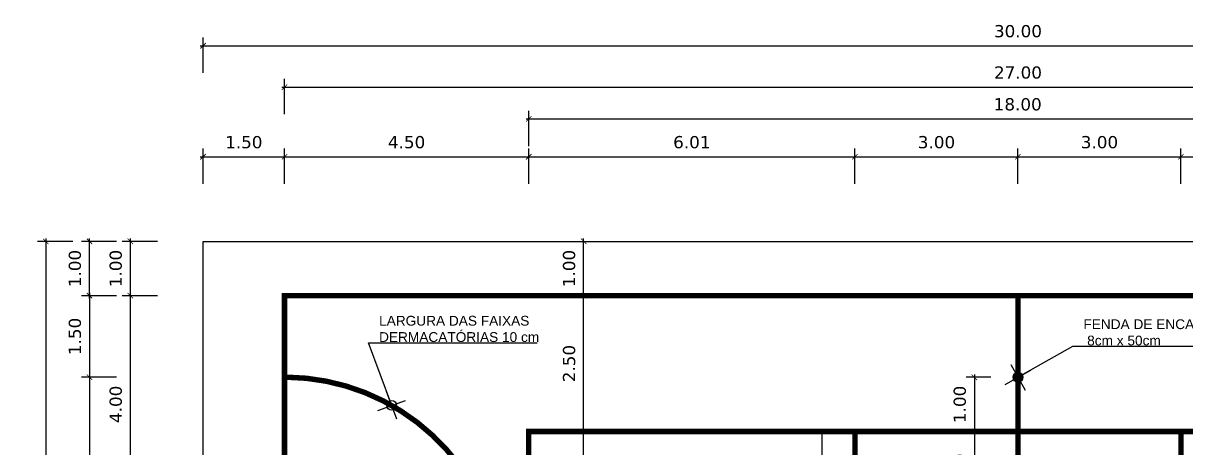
# Model space of a CAD drawing. Header units: inches. Extents: x -64 to 509, y -100 to 268.
# Drawn here: x 78.55 to 99.95, y 146.58 to 154.39 of the extents above; entities that cross this region are included whole.
import ezdxf

# ---------------------------------------------------------------- set-up
doc = ezdxf.new("R2010")
doc.units = ezdxf.units.IN
doc.header["$MEASUREMENT"] = 0
doc.header["$PDMODE"] = 35
for name, color, linetype in [('BASQUETE', 10, 'Continuous'), ('COTA', 1, 'Continuous'), ('LINHA', 1, 'Continuous'), ('VISTA1', 1, 'Continuous'), ('VOLEIBOL', 1, 'Continuous')]:
    doc.layers.add(name, color=color, linetype=linetype)
doc.layers.add('futsal', color=8, linetype='Continuous', lineweight=5)
doc.styles.add('AMB125', font='verdana.ttf')
doc.styles.add('ARQ_COTAS', font='arial.ttf')
doc.styles.add('COTA125', font='arial.ttf')
doc.styles.add('ROMANS', font='arial.ttf')
doc.dimstyles.new('ARQ_100', dxfattribs={"dimtxt": 0.1, "dimasz": 0.1, "dimexe": 0.1, "dimexo": 0.3, "dimgap": 0.1, "dimtad": 1, "dimrnd": 0.01, "dimzin": 6, "dimdsep": 46, "dimtxsty": 'ARQ_COTAS', "dimblk": 'DOT', "dimcen": 0.09, "dimclrd": 256, "dimclre": 256, "dimclrt": 2, "dimaunit": 1, "dimadec": 0, "dimazin": 0, "dimtfac": 1, "dimtmove": 2, "dimatfit": 3, "dimldrblk": 'DOT', "dimfxl": 0.4, "dimfxlon": 1, "dimtolj": 1, "dimtzin": 0, "dimarcsym": 0})
doc.dimstyles.new('COTA125', dxfattribs={"dimtxt": 0.225, "dimasz": 0.1, "dimexe": 0.15, "dimexo": 0.5, "dimgap": 0.15, "dimtad": 1, "dimzin": 4, "dimdsep": 46, "dimtxsty": 'COTA125', "dimblk": 'ARCHTICK', "dimcen": -0.1, "dimdle": 0.05, "dimclrd": 256, "dimclre": 256, "dimclrt": 2, "dimadec": 0, "dimazin": 0, "dimtfac": 1, "dimtix": 1, "dimtmove": 2, "dimatfit": 3, "dimldrblk": 'OPEN30', "dimfxl": 0.5, "dimfxlon": 1, "dimtvp": 0.5, "dimtfillclr": 2, "dimtolj": 1, "dimtzin": 4, "dimarcsym": 0})
doc.dimstyles.new('COTA125$0', dxfattribs={"dimtxt": 0.225, "dimasz": 0.1, "dimexe": 0.15, "dimexo": 0.5, "dimgap": 0.15, "dimtad": 1, "dimzin": 4, "dimdsep": 46, "dimtxsty": 'AMB125', "dimblk": 'ARCHTICK', "dimcen": -0.1, "dimdle": 0.05, "dimclrd": 256, "dimclre": 256, "dimclrt": 3, "dimadec": 0, "dimazin": 0, "dimtfac": 1, "dimtix": 1, "dimtmove": 2, "dimatfit": 3, "dimldrblk": 'OPEN30', "dimfxl": 0.5, "dimfxlon": 1, "dimtvp": 0.5, "dimtfillclr": 2, "dimtolj": 1, "dimtzin": 4, "dimarcsym": 0})
doc.dimstyles.new('DOT10', dxfattribs={"dimtxt": 0.02, "dimasz": 0.01, "dimexe": 0.025, "dimexo": 0.1, "dimgap": 0.012, "dimtad": 1, "dimrnd": 0.001, "dimzin": 4, "dimdsep": 46, "dimtxsty": 'ROMANS', "dimblk": 'OBLIQUE', "dimcen": 0.09, "dimclrd": 1, "dimclrt": 1, "dimadec": 0, "dimazin": 0, "dimtfac": 1.777778, "dimtix": 1, "dimtmove": 0, "dimatfit": 3, "dimldrblk": 'DOT', "dimfxl": 1, "dimtolj": 1, "dimtzin": 0, "dimarcsym": 0})

# ---------------------------------------------------------------- blocks, each defined once
blk = doc.blocks.new('_ArchTick')
at = {"color": 0, "linetype": 'ByBlock', "const_width": 0.15}
blk.add_lwpolyline([(-0.5, -0.5), (0.5, 0.5)], dxfattribs=at)
blk = doc.blocks.new('*D343')
at = {"layer": 'COTA', "lineweight": -2, "transparency": 16777216}
for p, q in [((81.81, 151.937), (83.41, 151.937)), ((81.86, 151.437), (81.86, 152.087)), ((83.36, 151.437), (83.36, 152.087))]:
    blk.add_line(p, q, dxfattribs=at)
at = {"layer": 'DEFPOINTS', "color": 0, "transparency": 16777216}
for p in [(83.36, 151.937), (81.86, 150.38), (83.36, 149.38)]:
    blk.add_point(p, dxfattribs=at)
at = {"layer": 'COTA', "lineweight": -2, "transparency": 16777216, "xscale": 0.1, "yscale": 0.1, "zscale": 0.1, "rotation": 180}
blk.add_blockref('_ArchTick', (81.86, 151.937), dxfattribs=at)
at = {"layer": 'COTA', "lineweight": -2, "transparency": 16777216, "xscale": 0.1, "yscale": 0.1, "zscale": 0.1}
blk.add_blockref('_ArchTick', (83.36, 151.937), dxfattribs=at)
at = {"layer": 'COTA', "color": 2, "transparency": 16777216, "insert": (82.61, 152.204), "char_height": 0.225, "attachment_point": 5, "style": 'AMB125'}
blk.add_mtext('\\A1;1.50', dxfattribs=at)
blk = doc.blocks.new('_Open30')
at = {"color": 0, "linetype": 'ByBlock', "lineweight": -2}
for p, q in [((-1, 0.27), (0, 0)), ((0, 0), (-1, -0.27)), ((0, 0), (-1, 0))]:
    blk.add_line(p, q, dxfattribs=at)
blk = doc.blocks.new('*D344')
at = {"layer": 'COTA', "lineweight": -2, "transparency": 16777216}
for p, q in [((83.31, 151.937), (87.905, 151.937)), ((83.36, 151.437), (83.36, 152.087)), ((87.855, 151.437), (87.855, 152.087))]:
    blk.add_line(p, q, dxfattribs=at)
at = {"layer": 'DEFPOINTS', "color": 0, "transparency": 16777216}
for p in [(87.855, 151.937), (83.36, 149.38), (87.855, 146.88)]:
    blk.add_point(p, dxfattribs=at)
at = {"layer": 'COTA', "lineweight": -2, "transparency": 16777216, "xscale": 0.1, "yscale": 0.1, "zscale": 0.1, "rotation": 180}
blk.add_blockref('_ArchTick', (83.36, 151.937), dxfattribs=at)
at = {"layer": 'COTA', "lineweight": -2, "transparency": 16777216, "xscale": 0.1, "yscale": 0.1, "zscale": 0.1}
blk.add_blockref('_ArchTick', (87.855, 151.937), dxfattribs=at)
at = {"layer": 'COTA', "color": 2, "transparency": 16777216, "insert": (85.607, 152.204), "char_height": 0.225, "attachment_point": 5, "style": 'AMB125'}
blk.add_mtext('\\A1;4.50', dxfattribs=at)
blk = doc.blocks.new('*D345')
at = {"layer": 'COTA', "lineweight": -2, "transparency": 16777216}
for p, q in [((87.805, 151.937), (93.91, 151.937)), ((87.855, 151.437), (87.855, 152.087)), ((93.86, 151.437), (93.86, 152.087))]:
    blk.add_line(p, q, dxfattribs=at)
at = {"layer": 'DEFPOINTS', "color": 0, "transparency": 16777216}
for p in [(93.86, 151.937), (87.855, 146.88), (93.86, 146.88)]:
    blk.add_point(p, dxfattribs=at)
at = {"layer": 'COTA', "lineweight": -2, "transparency": 16777216, "xscale": 0.1, "yscale": 0.1, "zscale": 0.1, "rotation": 180}
blk.add_blockref('_ArchTick', (87.855, 151.937), dxfattribs=at)
at = {"layer": 'COTA', "lineweight": -2, "transparency": 16777216, "xscale": 0.1, "yscale": 0.1, "zscale": 0.1}
blk.add_blockref('_ArchTick', (93.86, 151.937), dxfattribs=at)
at = {"layer": 'COTA', "color": 2, "transparency": 16777216, "insert": (90.857, 152.204), "char_height": 0.225, "attachment_point": 5, "style": 'AMB125'}
blk.add_mtext('\\A1;6.01', dxfattribs=at)
blk = doc.blocks.new('*D346')
at = {"layer": 'COTA', "lineweight": -2, "transparency": 16777216}
for p, q in [((93.81, 151.937), (96.91, 151.937)), ((93.86, 151.437), (93.86, 152.087)), ((96.86, 151.437), (96.86, 152.087))]:
    blk.add_line(p, q, dxfattribs=at)
at = {"layer": 'DEFPOINTS', "color": 0, "transparency": 16777216}
for p in [(96.86, 151.937), (96.86, 149.38), (93.86, 146.88)]:
    blk.add_point(p, dxfattribs=at)
at = {"layer": 'COTA', "lineweight": -2, "transparency": 16777216, "xscale": 0.1, "yscale": 0.1, "zscale": 0.1, "rotation": 180}
blk.add_blockref('_ArchTick', (93.86, 151.937), dxfattribs=at)
at = {"layer": 'COTA', "lineweight": -2, "transparency": 16777216, "xscale": 0.1, "yscale": 0.1, "zscale": 0.1}
blk.add_blockref('_ArchTick', (96.86, 151.937), dxfattribs=at)
at = {"layer": 'COTA', "color": 2, "transparency": 16777216, "insert": (95.36, 152.204), "char_height": 0.225, "attachment_point": 5, "style": 'AMB125'}
blk.add_mtext('\\A1;3.00', dxfattribs=at)
blk = doc.blocks.new('*D347')
at = {"layer": 'COTA', "lineweight": -2, "transparency": 16777216}
for p, q in [((96.81, 151.937), (99.91, 151.937)), ((96.86, 151.437), (96.86, 152.087)), ((99.86, 151.437), (99.86, 152.087))]:
    blk.add_line(p, q, dxfattribs=at)
at = {"layer": 'DEFPOINTS', "color": 0, "transparency": 16777216}
for p in [(99.86, 151.937), (96.86, 149.38), (99.86, 146.88)]:
    blk.add_point(p, dxfattribs=at)
at = {"layer": 'COTA', "lineweight": -2, "transparency": 16777216, "xscale": 0.1, "yscale": 0.1, "zscale": 0.1, "rotation": 180}
blk.add_blockref('_ArchTick', (96.86, 151.937), dxfattribs=at)
at = {"layer": 'COTA', "lineweight": -2, "transparency": 16777216, "xscale": 0.1, "yscale": 0.1, "zscale": 0.1}
blk.add_blockref('_ArchTick', (99.86, 151.937), dxfattribs=at)
at = {"layer": 'COTA', "color": 2, "transparency": 16777216, "insert": (98.36, 152.204), "char_height": 0.225, "attachment_point": 5, "style": 'AMB125'}
blk.add_mtext('\\A1;3.00', dxfattribs=at)
blk = doc.blocks.new('*D348')
at = {"layer": 'COTA', "lineweight": -2, "transparency": 16777216}
for p, q in [((99.81, 151.937), (105.905, 151.937)), ((99.86, 151.437), (99.86, 152.087)), ((105.855, 151.437), (105.855, 152.087))]:
    blk.add_line(p, q, dxfattribs=at)
at = {"layer": 'DEFPOINTS', "color": 0, "transparency": 16777216}
for p in [(105.855, 151.937), (99.86, 146.88), (105.855, 146.88)]:
    blk.add_point(p, dxfattribs=at)
at = {"layer": 'COTA', "lineweight": -2, "transparency": 16777216, "xscale": 0.1, "yscale": 0.1, "zscale": 0.1, "rotation": 180}
blk.add_blockref('_ArchTick', (99.86, 151.937), dxfattribs=at)
at = {"layer": 'COTA', "lineweight": -2, "transparency": 16777216, "xscale": 0.1, "yscale": 0.1, "zscale": 0.1}
blk.add_blockref('_ArchTick', (105.855, 151.937), dxfattribs=at)
at = {"layer": 'COTA', "color": 2, "transparency": 16777216, "insert": (102.857, 152.204), "char_height": 0.225, "attachment_point": 5, "style": 'AMB125'}
blk.add_mtext('\\A1;6.00', dxfattribs=at)
blk = doc.blocks.new('*D351')
at = {"layer": 'COTA', "lineweight": -2, "transparency": 16777216}
for p, q in [((80.521, 150.43), (80.521, 149.33)), ((81.021, 150.38), (80.371, 150.38)), ((81.021, 149.38), (80.371, 149.38))]:
    blk.add_line(p, q, dxfattribs=at)
at = {"layer": 'DEFPOINTS', "color": 0, "transparency": 16777216}
for p in [(81.86, 150.38), (80.521, 149.38), (83.36, 149.38)]:
    blk.add_point(p, dxfattribs=at)
at = {"layer": 'COTA', "lineweight": -2, "transparency": 16777216, "xscale": 0.1, "yscale": 0.1, "zscale": 0.1}
for p, rotation in [((80.521, 150.38), 90), ((80.521, 149.38), 270)]:
    blk.add_blockref('_ArchTick', p, dxfattribs=dict(at, rotation=rotation))
at = {"layer": 'COTA', "color": 2, "transparency": 16777216, "insert": (80.254, 149.88), "char_height": 0.225, "attachment_point": 5, "rotation": 90, "style": 'AMB125'}
blk.add_mtext('\\A1;1.00', dxfattribs=at)
blk = doc.blocks.new('*D352')
at = {"layer": 'COTA', "lineweight": -2, "transparency": 16777216}
for p, q in [((81.021, 149.38), (80.371, 149.38)), ((80.521, 149.43), (80.521, 145.329)), ((81.021, 145.379), (80.371, 145.379))]:
    blk.add_line(p, q, dxfattribs=at)
at = {"layer": 'DEFPOINTS', "color": 0, "transparency": 16777216}
for p in [(83.395, 149.38), (80.521, 145.379), (83.36, 145.379)]:
    blk.add_point(p, dxfattribs=at)
at = {"layer": 'COTA', "lineweight": -2, "transparency": 16777216, "xscale": 0.1, "yscale": 0.1, "zscale": 0.1}
for p, rotation in [((80.521, 149.38), 90), ((80.521, 145.379), 270)]:
    blk.add_blockref('_ArchTick', p, dxfattribs=dict(at, rotation=rotation))
at = {"layer": 'COTA', "color": 2, "transparency": 16777216, "insert": (80.254, 147.38), "char_height": 0.225, "attachment_point": 5, "rotation": 90, "style": 'AMB125'}
blk.add_mtext('\\A1;4.00', dxfattribs=at)
blk = doc.blocks.new('*D359')
at = {"layer": 'COTA', "lineweight": -2, "transparency": 16777216}
for p, q in [((96.36, 146.88), (95.907, 146.88)), ((96.057, 146.93), (96.057, 145.33)), ((96.36, 145.38), (95.907, 145.38))]:
    blk.add_line(p, q, dxfattribs=at)
at = {"layer": 'DEFPOINTS', "color": 0, "transparency": 16777216}
for p in [(96.86, 146.88), (96.057, 145.38), (96.86, 145.38)]:
    blk.add_point(p, dxfattribs=at)
at = {"layer": 'COTA', "lineweight": -2, "transparency": 16777216, "xscale": 0.1, "yscale": 0.1, "zscale": 0.1}
for p, rotation in [((96.057, 146.88), 90), ((96.057, 145.38), 270)]:
    blk.add_blockref('_ArchTick', p, dxfattribs=dict(at, rotation=rotation))
at = {"layer": 'COTA', "color": 2, "transparency": 16777216, "insert": (95.79, 146.13), "char_height": 0.225, "attachment_point": 5, "rotation": 90, "style": 'AMB125'}
blk.add_mtext('\\A1;1.50', dxfattribs=at)
blk = doc.blocks.new('*D362')
at = {"layer": 'COTA', "lineweight": -2, "transparency": 16777216}
for p, q in [((89.366, 146.88), (88.716, 146.88)), ((88.866, 144.13), (88.866, 146.93)), ((88.866, 144.18), (88.716, 144.18))]:
    blk.add_line(p, q, dxfattribs=at)
at = {"layer": 'DEFPOINTS', "color": 0, "transparency": 16777216}
for p in [(88.866, 146.88), (89.931, 146.88), (89.16, 144.18)]:
    blk.add_point(p, dxfattribs=at)
at = {"layer": 'COTA', "lineweight": -2, "transparency": 16777216, "xscale": 0.1, "yscale": 0.1, "zscale": 0.1}
for p, rotation in [((88.866, 146.88), 90), ((88.866, 144.18), 270)]:
    blk.add_blockref('_ArchTick', p, dxfattribs=dict(at, rotation=rotation))
at = {"layer": 'COTA', "color": 2, "transparency": 16777216, "insert": (88.599, 145.53), "char_height": 0.225, "attachment_point": 5, "rotation": 90, "style": 'AMB125'}
blk.add_mtext('\\A1;2.70', dxfattribs=at)
blk = doc.blocks.new('*D377')
at = {"layer": 'COTA', "lineweight": -2, "transparency": 16777216}
for p, q in [((88.866, 146.83), (88.866, 149.43)), ((88.866, 149.38), (89.016, 149.38)), ((89.366, 146.88), (88.716, 146.88))]:
    blk.add_line(p, q, dxfattribs=at)
at = {"layer": 'DEFPOINTS', "color": 0, "transparency": 16777216}
for p in [(88.776, 149.38), (88.866, 149.38), (89.931, 146.88)]:
    blk.add_point(p, dxfattribs=at)
at = {"layer": 'COTA', "lineweight": -2, "transparency": 16777216, "xscale": 0.1, "yscale": 0.1, "zscale": 0.1}
for p, rotation in [((88.866, 149.38), 90), ((88.866, 146.88), 270)]:
    blk.add_blockref('_ArchTick', p, dxfattribs=dict(at, rotation=rotation))
at = {"layer": 'COTA', "color": 2, "transparency": 16777216, "insert": (88.599, 148.13), "char_height": 0.225, "attachment_point": 5, "rotation": 90, "style": 'AMB125'}
blk.add_mtext('\\A1;2.50', dxfattribs=at)
blk = doc.blocks.new('*D378')
at = {"layer": 'COTA', "lineweight": -2, "transparency": 16777216}
for p, q in [((88.866, 149.33), (88.866, 150.43)), ((88.866, 150.38), (89.016, 150.38)), ((88.866, 149.38), (89.016, 149.38))]:
    blk.add_line(p, q, dxfattribs=at)
at = {"layer": 'DEFPOINTS', "color": 0, "transparency": 16777216}
for p in [(88.776, 150.38), (88.866, 150.38), (88.776, 149.38)]:
    blk.add_point(p, dxfattribs=at)
at = {"layer": 'COTA', "lineweight": -2, "transparency": 16777216, "xscale": 0.1, "yscale": 0.1, "zscale": 0.1}
for p, rotation in [((88.866, 150.38), 90), ((88.866, 149.38), 270)]:
    blk.add_blockref('_ArchTick', p, dxfattribs=dict(at, rotation=rotation))
at = {"layer": 'COTA', "color": 2, "transparency": 16777216, "insert": (88.599, 149.88), "char_height": 0.225, "attachment_point": 5, "rotation": 90, "style": 'AMB125'}
blk.add_mtext('\\A1;1.00', dxfattribs=at)
blk = doc.blocks.new('*D381')
at = {"layer": 'COTA', "lineweight": -2, "transparency": 16777216}
blk.add_arc((105.855, 146.88), 0.813, 180, 270, dxfattribs=at)
at = {"layer": 'DEFPOINTS', "color": 0, "transparency": 16777216}
for p in [(87.855, 146.88), (105.855, 146.88), (105.855, 146.88), (105.15, 146.473), (105.855, 137.88)]:
    blk.add_point(p, dxfattribs=at)
at = {"layer": 'COTA', "lineweight": -2, "transparency": 16777216, "xscale": 0.1, "yscale": 0.1, "zscale": 0.1, "rotation": 90}
blk.add_blockref('_ArchTick', (105.041, 146.88), dxfattribs=at)
at = {"layer": 'COTA', "lineweight": -2, "transparency": 16777216, "xscale": 0.1, "yscale": 0.1, "zscale": 0.1}
blk.add_blockref('_ArchTick', (105.855, 146.067), dxfattribs=at)
at = {"layer": 'COTA', "color": 2, "transparency": 16777216, "insert": (105.469, 146.494), "char_height": 0.225, "attachment_point": 5, "rotation": 315, "style": 'AMB125'}
blk.add_mtext('\\A1;90°', dxfattribs=at)
blk = doc.blocks.new('*D382')
at = {"layer": 'COTA', "lineweight": -2, "transparency": 16777216}
blk.add_arc((110.36, 149.38), 1.056, 180, 270, dxfattribs=at)
at = {"layer": 'DEFPOINTS', "color": 0, "transparency": 16777216}
for p in [(83.36, 149.38), (110.36, 149.38), (110.36, 149.38), (109.446, 148.852), (110.36, 135.38)]:
    blk.add_point(p, dxfattribs=at)
at = {"layer": 'COTA', "lineweight": -2, "transparency": 16777216, "xscale": 0.1, "yscale": 0.1, "zscale": 0.1}
for p, rotation in [((109.304, 149.38), 90.00000000000006), ((110.36, 148.324), 359.9999999999999)]:
    blk.add_blockref('_ArchTick', p, dxfattribs=dict(at, rotation=rotation))
at = {"layer": 'COTA', "color": 2, "transparency": 16777216, "insert": (109.802, 148.822), "char_height": 0.225, "attachment_point": 5, "rotation": 315, "style": 'AMB125'}
blk.add_mtext('\\A1;90°', dxfattribs=at)
blk = doc.blocks.new('_DOT')
at = {"color": 0, "linetype": 'ByBlock'}
blk.add_line((-0.5, 0), (-1, 0), dxfattribs=at)
at = {"color": 0, "linetype": 'ByBlock', "const_width": 0.5}
blk.add_lwpolyline([(-0.25, 0, 1), (0.25, 0, 1)], format="xyb", close=True, dxfattribs=at)
blk = doc.blocks.new('*D383')
at = {"layer": 'COTA', "lineweight": -2, "transparency": 16777216}
blk.add_arc((111.86, 150.38), 1.056, 185.4281, 264.5719, dxfattribs=at)
at = {"layer": 'DEFPOINTS', "color": 0, "transparency": 16777216}
for p in [(81.86, 150.38), (111.86, 150.38), (111.86, 150.38), (110.945, 149.852), (111.86, 134.38)]:
    blk.add_point(p, dxfattribs=at)
at = {"layer": 'COTA', "lineweight": -2, "transparency": 16777216, "xscale": 0.1, "yscale": 0.1, "zscale": 0.1}
for p, rotation in [((110.804, 150.38), 92.71406321400616), ((111.86, 149.324), 357.2859367859938)]:
    blk.add_blockref('_DOT', p, dxfattribs=dict(at, rotation=rotation))
at = {"layer": 'COTA', "color": 2, "transparency": 16777216, "insert": (111.22, 149.74), "char_height": 0.1, "attachment_point": 5, "rotation": 315, "style": 'ARQ_COTAS'}
blk.add_mtext('\\A1;90°', dxfattribs=at)
blk = doc.blocks.new('_Oblique')
at = {"color": 0, "linetype": 'ByBlock', "lineweight": -2}
blk.add_line((-0.5, -0.5), (0.5, 0.5), dxfattribs=at)
blk = doc.blocks.new('DOT')
for p, q in [((0, -1.5), (0, 1.5)), ((1.5, 0), (-1.5, 0))]:
    blk.add_line(p, q)
blk.add_circle((0, 0), 0.5)
blk = doc.blocks.new('*D438')
at = {"layer": 'COTA', "lineweight": -2, "transparency": 16777216}
for p, q in [((96.36, 147.878), (95.907, 147.878)), ((96.057, 147.928), (96.057, 146.83)), ((96.36, 146.88), (95.907, 146.88))]:
    blk.add_line(p, q, dxfattribs=at)
at = {"layer": 'DEFPOINTS', "color": 0, "transparency": 16777216}
for p in [(96.86, 147.878), (96.057, 146.88), (96.86, 146.88)]:
    blk.add_point(p, dxfattribs=at)
at = {"layer": 'COTA', "lineweight": -2, "transparency": 16777216, "xscale": 0.1, "yscale": 0.1, "zscale": 0.1}
for p, rotation in [((96.057, 147.878), 90), ((96.057, 146.88), 270)]:
    blk.add_blockref('_ArchTick', p, dxfattribs=dict(at, rotation=rotation))
at = {"layer": 'COTA', "color": 2, "transparency": 16777216, "insert": (95.79, 147.379), "char_height": 0.225, "attachment_point": 5, "rotation": 90, "style": 'AMB125'}
blk.add_mtext('\\A1;1.00', dxfattribs=at)
blk = doc.blocks.new('*D451')
at = {"layer": 'COTA', "lineweight": -2, "transparency": 16777216}
for p, q in [((78.965, 150.43), (78.965, 134.33)), ((79.465, 150.38), (78.815, 150.38)), ((79.465, 134.38), (78.815, 134.38))]:
    blk.add_line(p, q, dxfattribs=at)
at = {"layer": 'DEFPOINTS', "color": 0, "transparency": 16777216}
for p in [(81.86, 150.38), (78.965, 134.38), (81.86, 134.38)]:
    blk.add_point(p, dxfattribs=at)
at = {"layer": 'COTA', "lineweight": -2, "transparency": 16777216, "xscale": 0.1, "yscale": 0.1, "zscale": 0.1}
for p, rotation in [((78.965, 150.38), 90), ((78.965, 134.38), 270)]:
    blk.add_blockref('_ArchTick', p, dxfattribs=dict(at, rotation=rotation))
at = {"layer": 'COTA', "color": 2, "transparency": 16777216, "insert": (78.698, 142.38), "char_height": 0.225, "attachment_point": 5, "rotation": 90, "style": 'AMB125'}
blk.add_mtext('\\A1;16.00', dxfattribs=at)
blk = doc.blocks.new('*D452')
at = {"layer": 'COTA', "lineweight": -2, "transparency": 16777216}
for p, q in [((79.77, 149.33), (79.77, 150.43)), ((80.27, 150.38), (79.62, 150.38)), ((80.27, 149.38), (79.62, 149.38))]:
    blk.add_line(p, q, dxfattribs=at)
at = {"layer": 'DEFPOINTS', "color": 0, "transparency": 16777216}
for p in [(79.77, 150.38), (81.86, 150.38), (83.36, 149.38)]:
    blk.add_point(p, dxfattribs=at)
at = {"layer": 'COTA', "lineweight": -2, "transparency": 16777216, "xscale": 0.1, "yscale": 0.1, "zscale": 0.1}
for p, rotation in [((79.77, 150.38), 90), ((79.77, 149.38), 270)]:
    blk.add_blockref('_ArchTick', p, dxfattribs=dict(at, rotation=rotation))
at = {"layer": 'COTA', "color": 2, "transparency": 16777216, "insert": (79.502, 149.88), "char_height": 0.225, "attachment_point": 5, "rotation": 90, "style": 'AMB125'}
blk.add_mtext('\\A1;1.00', dxfattribs=at)
blk = doc.blocks.new('*D454')
at = {"layer": 'COTA', "lineweight": -2, "transparency": 16777216}
for p, q in [((92.749, 146.88), (93.399, 146.88)), ((93.249, 146.93), (93.249, 137.83)), ((92.749, 137.88), (93.399, 137.88))]:
    blk.add_line(p, q, dxfattribs=at)
at = {"layer": 'DEFPOINTS', "color": 0, "transparency": 16777216}
for p in [(89.931, 146.88), (89.931, 137.88), (93.249, 137.88)]:
    blk.add_point(p, dxfattribs=at)
at = {"layer": 'COTA', "lineweight": -2, "transparency": 16777216, "xscale": 0.1, "yscale": 0.1, "zscale": 0.1}
for p, rotation in [((93.249, 146.88), 90), ((93.249, 137.88), 270)]:
    blk.add_blockref('_ArchTick', p, dxfattribs=dict(at, rotation=rotation))
at = {"layer": 'COTA', "color": 2, "transparency": 16777216, "insert": (92.982, 142.38), "char_height": 0.225, "attachment_point": 5, "rotation": 90, "style": 'AMB125'}
blk.add_mtext('\\A1;9.00', dxfattribs=at)
blk = doc.blocks.new('*D455')
at = {"layer": 'COTA', "lineweight": -2, "transparency": 16777216}
for p, q in [((80.27, 149.38), (79.62, 149.38)), ((79.77, 149.43), (79.77, 147.83)), ((80.27, 147.88), (79.62, 147.88))]:
    blk.add_line(p, q, dxfattribs=at)
at = {"layer": 'DEFPOINTS', "color": 0, "transparency": 16777216}
for p in [(83.36, 149.38), (79.77, 147.88), (83.395, 147.88)]:
    blk.add_point(p, dxfattribs=at)
at = {"layer": 'COTA', "lineweight": -2, "transparency": 16777216, "xscale": 0.1, "yscale": 0.1, "zscale": 0.1}
for p, rotation in [((79.77, 149.38), 90), ((79.77, 147.88), 270)]:
    blk.add_blockref('_ArchTick', p, dxfattribs=dict(at, rotation=rotation))
at = {"layer": 'COTA', "color": 2, "transparency": 16777216, "insert": (79.502, 148.63), "char_height": 0.225, "attachment_point": 5, "rotation": 90, "style": 'AMB125'}
blk.add_mtext('\\A1;1.50', dxfattribs=at)
blk = doc.blocks.new('*D456')
at = {"layer": 'COTA', "lineweight": -2, "transparency": 16777216}
for p, q in [((80.27, 147.88), (79.62, 147.88)), ((79.77, 147.93), (79.77, 136.83)), ((80.27, 136.88), (79.62, 136.88))]:
    blk.add_line(p, q, dxfattribs=at)
at = {"layer": 'DEFPOINTS', "color": 0, "transparency": 16777216}
for p in [(83.395, 147.88), (79.77, 136.88), (83.395, 136.88)]:
    blk.add_point(p, dxfattribs=at)
at = {"layer": 'COTA', "lineweight": -2, "transparency": 16777216, "xscale": 0.1, "yscale": 0.1, "zscale": 0.1}
for p, rotation in [((79.77, 147.88), 90), ((79.77, 136.88), 270)]:
    blk.add_blockref('_ArchTick', p, dxfattribs=dict(at, rotation=rotation))
at = {"layer": 'COTA', "color": 2, "transparency": 16777216, "insert": (79.502, 142.38), "char_height": 0.225, "attachment_point": 5, "rotation": 90, "style": 'AMB125'}
blk.add_mtext('\\A1;11.00', dxfattribs=at)
blk = doc.blocks.new('*D459')
at = {"layer": 'COTA', "lineweight": -2, "transparency": 16777216}
for p, q in [((81.86, 153.48), (81.86, 154.13)), ((111.86, 153.48), (111.86, 154.13)), ((81.81, 153.98), (111.91, 153.98))]:
    blk.add_line(p, q, dxfattribs=at)
at = {"layer": 'DEFPOINTS', "color": 0, "transparency": 16777216}
for p in [(111.86, 153.98), (81.86, 150.38), (111.86, 150.38)]:
    blk.add_point(p, dxfattribs=at)
at = {"layer": 'COTA', "lineweight": -2, "transparency": 16777216, "xscale": 0.1, "yscale": 0.1, "zscale": 0.1, "rotation": 180}
blk.add_blockref('_ArchTick', (81.86, 153.98), dxfattribs=at)
at = {"layer": 'COTA', "lineweight": -2, "transparency": 16777216, "xscale": 0.1, "yscale": 0.1, "zscale": 0.1}
blk.add_blockref('_ArchTick', (111.86, 153.98), dxfattribs=at)
at = {"layer": 'COTA', "color": 2, "transparency": 16777216, "insert": (96.86, 154.247), "char_height": 0.225, "attachment_point": 5, "style": 'AMB125'}
blk.add_mtext('\\A1;30.00', dxfattribs=at)
blk = doc.blocks.new('*D460')
at = {"layer": 'COTA', "lineweight": -2, "transparency": 16777216}
for p, q in [((83.31, 153.219), (110.41, 153.219)), ((83.36, 152.719), (83.36, 153.369)), ((110.36, 152.719), (110.36, 153.369))]:
    blk.add_line(p, q, dxfattribs=at)
at = {"layer": 'DEFPOINTS', "color": 0, "transparency": 16777216}
for p in [(110.36, 153.219), (83.36, 149.38), (110.36, 149.38)]:
    blk.add_point(p, dxfattribs=at)
at = {"layer": 'COTA', "lineweight": -2, "transparency": 16777216, "xscale": 0.1, "yscale": 0.1, "zscale": 0.1, "rotation": 180}
blk.add_blockref('_ArchTick', (83.36, 153.219), dxfattribs=at)
at = {"layer": 'COTA', "lineweight": -2, "transparency": 16777216, "xscale": 0.1, "yscale": 0.1, "zscale": 0.1}
blk.add_blockref('_ArchTick', (110.36, 153.219), dxfattribs=at)
at = {"layer": 'COTA', "color": 2, "transparency": 16777216, "insert": (96.86, 153.486), "char_height": 0.225, "attachment_point": 5, "style": 'AMB125'}
blk.add_mtext('\\A1;27.00', dxfattribs=at)
blk = doc.blocks.new('*D461')
at = {"layer": 'COTA', "lineweight": -2, "transparency": 16777216}
for p, q in [((87.855, 152.134), (87.855, 152.784)), ((105.855, 152.134), (105.855, 152.784)), ((87.805, 152.634), (105.905, 152.634))]:
    blk.add_line(p, q, dxfattribs=at)
at = {"layer": 'DEFPOINTS', "color": 0, "transparency": 16777216}
for p in [(105.855, 152.634), (87.855, 146.88), (105.855, 146.88)]:
    blk.add_point(p, dxfattribs=at)
at = {"layer": 'COTA', "lineweight": -2, "transparency": 16777216, "xscale": 0.1, "yscale": 0.1, "zscale": 0.1, "rotation": 180}
blk.add_blockref('_ArchTick', (87.855, 152.634), dxfattribs=at)
at = {"layer": 'COTA', "lineweight": -2, "transparency": 16777216, "xscale": 0.1, "yscale": 0.1, "zscale": 0.1}
blk.add_blockref('_ArchTick', (105.855, 152.634), dxfattribs=at)
at = {"layer": 'COTA', "color": 2, "transparency": 16777216, "insert": (96.855, 152.901), "char_height": 0.225, "attachment_point": 5, "style": 'AMB125'}
blk.add_mtext('\\A1;18.00', dxfattribs=at)

msp = doc.modelspace()

# ---------------------------------------------------------------- linework, layer by layer
at = {"layer": 'BASQUETE', "color": 150, "const_width": 0.1}
msp.add_lwpolyline([(83.395, 147.88), (83.395, 147.88, -0.362212), (87.301, 144.564, -0.362212)], format="xyb", dxfattribs=at)
at = {"layer": 'futsal', "color": 30, "const_width": 0.1}
msp.add_lwpolyline([(83.36, 149.38), (110.36, 149.38), (110.36, 135.38), (83.36, 135.38)], close=True, dxfattribs=at)
at = {"layer": 'VISTA1'}
msp.add_lwpolyline([(81.86, 150.38), (111.86, 150.38), (111.86, 134.38), (81.86, 134.38)], close=True, dxfattribs=at)
at = {"layer": 'VOLEIBOL', "color": 7, "true_color": 0xffffff, "const_width": 0.1}
for points in [[(96.86, 149.38), (96.86, 135.38)], [(87.855, 144.454), (87.855, 146.88), (105.855, 146.88), (105.855, 144.454)], [(93.86, 146.88), (93.86, 137.88)], [(99.86, 146.88), (99.86, 137.88)]]:
    msp.add_lwpolyline(points, dxfattribs=at)
at = {"layer": 'VOLEIBOL', "const_width": 0.095}
msp.add_lwpolyline([(96.912, 147.88, 1), (96.807, 147.88, 1)], format="xyb", close=True, dxfattribs=at)

# ---------------------------------------------------------------- texts
at = {"layer": 'LINHA', "color": 2, "char_height": 0.18, "attachment_point": 7, "style": 'ROMANS'}
for s, insert in [('\\A1;LARGURA DAS FAIXAS\\PDERMACATÓRIAS 10 cm', (85.1, 148.526)), ('\\A1;FENDA DE ENCAIXE(POSTE VOLEI)\\P 8cm x 50cm', (98.064, 148.462))]:
    msp.add_mtext(s, dxfattribs=dict(at, insert=insert))

# ---------------------------------------------------------------- dimensions: what is measured, and where the dimension line sits
at = {"layer": 'COTA'}
for base, p1, p2, picture, middle in [((111.86, 153.98), (81.86, 150.38), (111.86, 150.38), '*D459', (96.86, 154.247)), ((110.36, 153.219), (83.36, 149.38), (110.36, 149.38), '*D460', (96.86, 153.486)), ((105.855, 152.634), (87.855, 146.88), (105.855, 146.88), '*D461', (96.855, 152.901)), ((83.36, 151.937), (81.86, 150.38), (83.36, 149.38), '*D343', (82.61, 152.204)), ((87.854872082, 151.936770847), (83.359872082, 149.38005249), (87.854872082, 146.88005249), '*D344', (85.607372082, 152.203879644)), ((93.859872082, 151.936770847), (87.854872082, 146.88005249), (93.859872082, 146.88005249), '*D345', (90.857372082, 152.203879644)), ((96.86, 151.937), (93.86, 146.88), (96.86, 149.38), '*D346', (95.36, 152.204)), ((99.86, 151.937), (96.86, 149.38), (99.86, 146.88), '*D347', (98.36, 152.204)), ((105.854872082, 151.936770847), (99.859872082, 146.88005249), (105.854872082, 146.88005249), '*D348', (102.857372082, 152.203879644))]:
    dim = msp.add_linear_dim(base=base, p1=p1, p2=p2, dimstyle='COTA125$0', override={"dimclrt": 2}, dxfattribs=at)
    dim.commit()
    dim.dimension.update_dxf_attribs({"geometry": picture, "text_midpoint": middle})
for base, p1, p2, picture, middle in [((78.965, 134.38), (81.86, 150.38), (81.86, 134.38), '*D451', (78.698, 142.38)), ((79.77, 150.38), (83.36, 149.38), (81.86, 150.38), '*D452', (79.502, 149.88)), ((80.521, 149.38), (81.86, 150.38), (83.36, 149.38), '*D351', (80.254, 149.88)), ((88.866, 150.38), (88.776, 149.38), (88.776, 150.38), '*D378', (88.599, 149.88)), ((79.77, 147.88), (83.36, 149.38), (83.395, 147.88), '*D455', (79.502, 148.63)), ((80.521, 145.379), (83.395, 149.38), (83.36, 145.379), '*D352', (80.254, 147.38)), ((88.866, 149.38), (89.931, 146.88), (88.776, 149.38), '*D377', (88.599, 148.13)), ((79.77, 136.88), (83.395, 147.88), (83.395, 136.88), '*D456', (79.502, 142.38)), ((96.057, 146.88), (96.86, 147.878), (96.86, 146.88), '*D438', (95.79, 147.379)), ((88.866, 146.88), (89.16, 144.18), (89.931, 146.88), '*D362', (88.599, 145.53)), ((93.249, 137.88), (89.931, 146.88), (89.931, 137.88), '*D454', (92.982, 142.38)), ((96.057, 145.38), (96.86, 146.88), (96.86, 145.38), '*D359', (95.79, 146.13))]:
    dim = msp.add_linear_dim(base=base, p1=p1, p2=p2, angle=90, dimstyle='COTA125$0', override={"dimclrt": 2}, dxfattribs=at)
    dim.commit()
    dim.dimension.update_dxf_attribs({"geometry": picture, "text_midpoint": middle})
dim = msp.add_angular_dim_2l(base=(110.945, 149.852), line1=((111.86, 150.38), (111.86, 134.38)), line2=((81.86, 150.38), (111.86, 150.38)), dimstyle='ARQ_100', dxfattribs=at)
dim.commit()
dim.dimension.update_dxf_attribs({"geometry": '*D383', "text_midpoint": (111.22, 149.74)})
for base, line1, line2, picture, middle in [((109.446, 148.852), ((110.36, 149.38), (110.36, 135.38)), ((83.36, 149.38), (110.36, 149.38)), '*D382', (109.802, 148.822)), ((105.15, 146.473), ((105.855, 146.88), (105.855, 137.88)), ((87.855, 146.88), (105.855, 146.88)), '*D381', (105.469, 146.494))]:
    dim = msp.add_angular_dim_2l(base=base, line1=line1, line2=line2, dimstyle='COTA125', override={"dimtxsty": 'AMB125'}, dxfattribs=at)
    dim.commit()
    dim.dimension.update_dxf_attribs({"geometry": picture, "text_midpoint": middle})

# ---------------------------------------------------------------- leaders
at = {"layer": 'LINHA', "annotation_type": 0, "has_hookline": 1, "hookline_direction": 0}
for points, text_width in [([(85.333, 147.36), (84.908, 148.514), (85.088, 148.514)], 2.913), ([(96.86, 147.878), (97.872, 148.45), (98.052, 148.45)], 4.246)]:
    msp.add_leader(points, dimstyle='DOT10', override={"dimtxt": 0.18, "dimasz": 0.18, "dimgap": 0.012, "dimtad": 1, "dimcen": 0.18, "dimclrt": 2, "dimldrblk": 'DOT'}, dxfattribs=dict(at, text_width=text_width))

doc.saveas('drawing.dxf')
